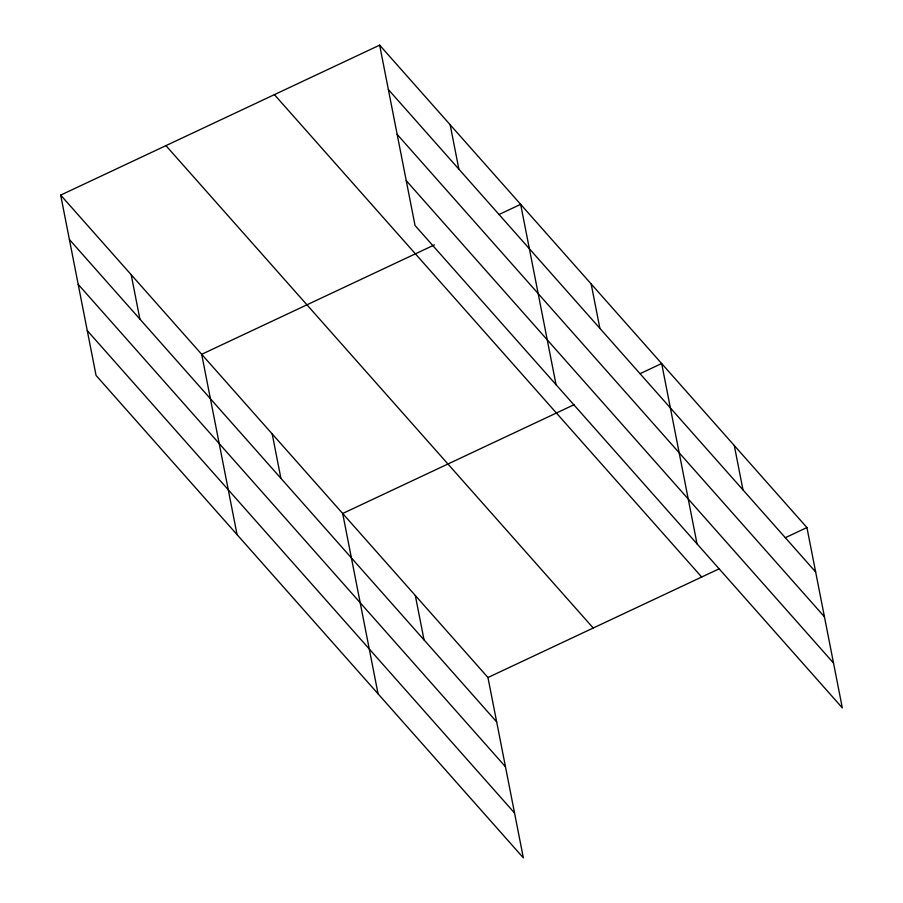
<?xml version="1.0" encoding="UTF-8"?>
<svg xmlns="http://www.w3.org/2000/svg" width="903" height="903" viewBox="0 0 903 903"><rect width="100%" height="100%" fill="white"/><g stroke="black" fill="none" stroke-linecap="round" stroke-linejoin="round"><path stroke-width="1.35" d="M60.682 195.116L487.959 677.51L523.345 857.85L96.068 375.456L60.682 195.116L379.655 45.15L806.932 527.544L842.318 707.884L415.041 225.49L379.655 45.15M434.422 244.882L201.685 354.303L237.071 534.644M499.099 214.474L520.659 204.338L556.045 384.678M574.15 404.668L342.688 513.491L378.064 693.831M640.103 373.661L661.662 363.525L697.037 543.866M487.959 677.51L719.431 568.687M785.373 537.68L806.932 527.544M388.369 89.555L815.646 571.949M397.173 134.412L824.45 616.805M406.237 180.634L833.514 663.028M274.399 94.634L701.676 577.028M165.949 145.631L593.226 628.025M69.396 239.521L496.673 721.915M78.2 284.377L505.477 766.771M87.264 330.6L514.541 812.993M734.297 445.54L743.011 489.934M591.16 283.937L599.874 328.331M450.157 124.749L458.871 169.143M415.324 595.506L424.038 639.9M272.187 433.903L280.901 478.297M131.183 274.715L139.897 319.109"/></g></svg>
